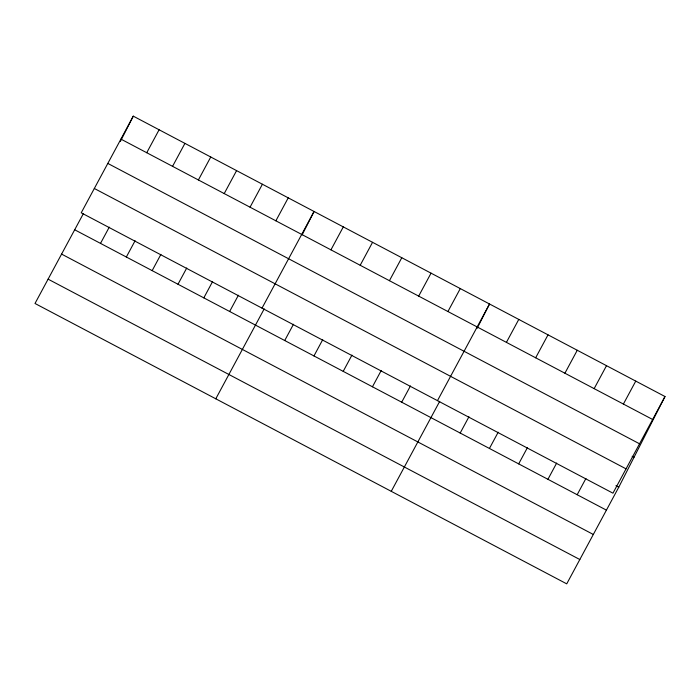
<?xml version="1.0" encoding="UTF-8"?>
<svg xmlns="http://www.w3.org/2000/svg" width="700" height="700" viewBox="0 0 700 700"><rect width="100%" height="100%" fill="white"/><g stroke="black" fill="none" stroke-linecap="round" stroke-linejoin="round"><path stroke-width="1.05" d="M120.4 141.4L133.271 116.148L665 396.524L618.774 487.191L566.729 583.852L35 303.476L83.44 213.518M302.146 234.85L314.064 211.479L262.019 308.131M477.137 328.309L489.528 304.001L437.483 400.654M133.271 116.148L81.226 212.809L612.955 493.176L665 396.524M146.737 152.722L159.101 129.771M100.511 243.39L109.27 227.132M172.567 166.338L184.923 143.386M126.341 257.014L135.091 240.748M198.398 179.961L210.752 157.001M152.162 270.629L160.921 254.371M224.219 193.576L236.582 170.625M177.992 284.244L186.751 267.986M250.049 207.191L262.404 184.24M203.822 297.868L212.572 281.601M275.87 220.815L288.234 197.855M229.644 311.483L238.402 295.225M215.784 398.808L264.224 308.84M330.942 249.848L343.306 226.896M284.716 340.524L293.475 324.257M360.194 265.274L372.549 242.322M313.959 355.941L322.717 339.684M389.436 280.691L401.791 257.74M343.21 371.359L351.96 355.101M418.679 296.109L431.043 273.158M372.453 386.785L381.211 370.519M447.921 311.535L460.285 288.584M401.695 402.203L410.454 385.945M391.256 491.33L439.696 401.363M506.415 342.37L518.779 319.419M460.189 433.046L468.939 416.78M535.657 357.796L548.021 334.845M489.431 448.464L498.19 432.206M564.909 373.214L577.264 350.262M518.674 463.881L527.433 447.624M594.151 388.631L606.506 365.68M547.925 479.308L556.675 463.041M623.394 404.058L635.758 381.106M577.168 494.725L585.926 478.468M120.916 139.107L652.636 419.475M107.817 163.424L639.546 443.8M632.144 456.278L634.025 457.266M94.325 188.484L626.054 468.86M615.939 485.695L618.774 487.191M74.681 229.775L606.41 510.142M61.591 254.1L593.32 534.468M48.099 279.151L579.827 559.528"/></g></svg>
